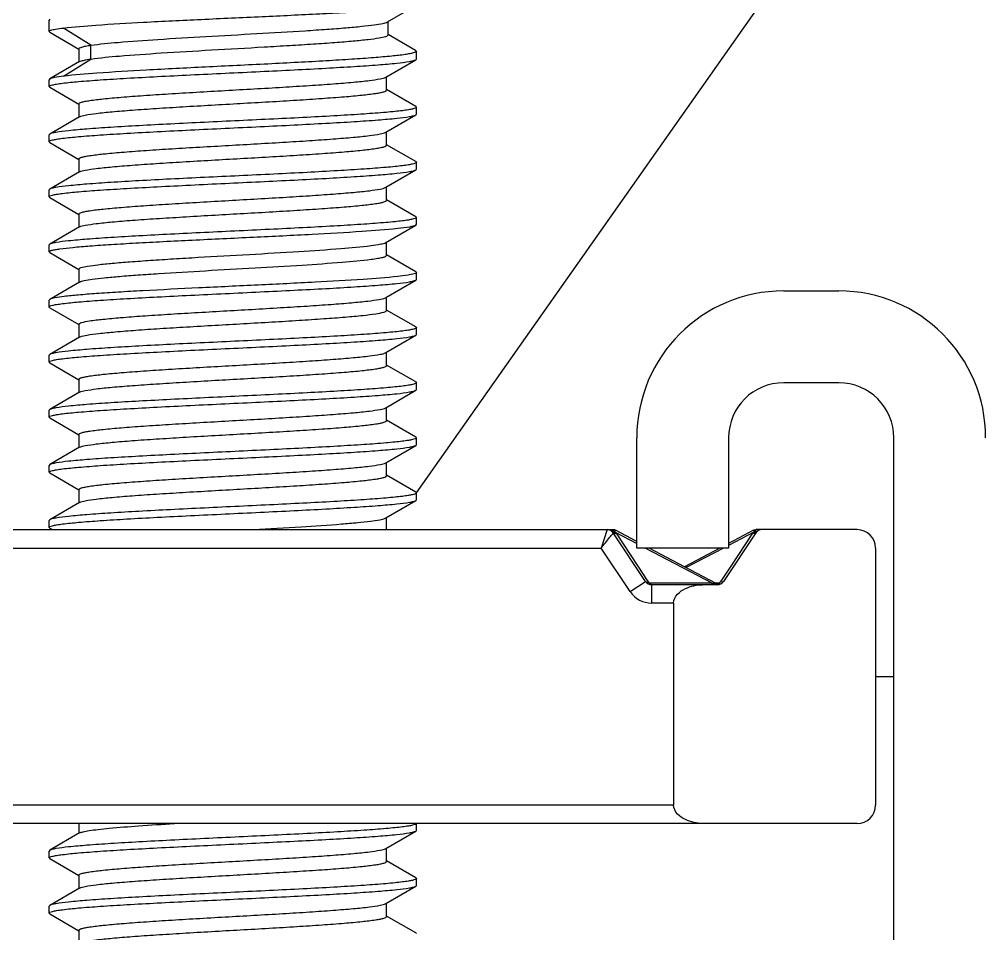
# Model space of a CAD drawing. Extents: x 27938 to 1507990, y 110129 to 923079.
# Drawn here: x 486231 to 486536.6, y 382365.2 to 382654.4 of the extents above; entities that cross this region are included whole.
import ezdxf

# ---------------------------------------------------------------- set-up
doc = ezdxf.new("R2010")
doc.units = 0
doc.header["$LTSCALE"] = 1000
doc.header["$MEASUREMENT"] = 0
doc.styles.get("Standard").update_dxf_attribs({"font": 'gbenor.shx', "bigfont": 'gbcbig.shx'})
doc.dimstyles.get("Standard").update_dxf_attribs({"dimtxt": 0.18, "dimasz": 0.18, "dimexe": 0.18, "dimexo": 0.0625, "dimgap": 0.09, "dimtad": 0, "dimtih": 1, "dimtoh": 1, "dimdec": 4, "dimzin": 0, "dimdsep": 46, "dimtxsty": 'Standard', "dimcen": 0.09, "dimadec": 0, "dimazin": 0, "dimtfac": 1, "dimtdec": 4, "dimtofl": 0, "dimtmove": 0, "dimatfit": 3, "dimfxl": 1, "dimtolj": 1, "dimtzin": 0, "dimarcsym": 0})

msp = doc.modelspace()

# ---------------------------------------------------------------- linework, layer by layer
at = {"linetype": 'Continuous'}
for p, q in [((486347.41, 382653.55), (486356.38, 382658.77)), ((486240.66, 382654.39), (486240.39, 382654.07)), ((486240.39, 382650.54), (486240.39, 382654.07)), ((486240.39, 382650.54), (486240.39, 382654.07)), ((486253.58, 382646.19), (486244.9, 382651.64)), ((486347.64, 382649.46), (486347.64, 382653.68)), ((486240.58, 382650.31), (486240.39, 382650.54)), ((486240.58, 382650.31), (486249.8, 382644.95)), ((486356.32, 382644.57), (486347.64, 382649.6)), ((486249.8, 382645.09), (486249.8, 382640.87)), ((486253.58, 382641.83), (486253.58, 382646.19)), ((486244.9, 382636.4), (486253.58, 382641.83)), ((486356.32, 382644.57), (486356.55, 382644.3)), ((486356.35, 382641.6), (486356.55, 382641.83)), ((486356.55, 382644.3), (486356.54, 382644.27)), ((486356.55, 382641.83), (486356.55, 382644.3)), ((486356.55, 382641.83), (486356.55, 382644.3)), ((486250.03, 382641), (486240.59, 382635.53)), ((486346.9, 382636.1), (486356.35, 382641.6)), ((486240.59, 382635.53), (486240.39, 382635.3)), ((486347.14, 382632.02), (486347.14, 382636.24)), ((486240.39, 382633.12), (486240.39, 382635.3)), ((486240.39, 382633.12), (486240.39, 382635.3)), ((486240.58, 382632.89), (486240.39, 382633.12)), ((486240.58, 382632.89), (486249.8, 382627.53)), ((486356.35, 382626.82), (486347.14, 382632.16)), ((486249.8, 382627.66), (486249.8, 382623.44)), ((486356.35, 382626.82), (486356.55, 382626.59)), ((486356.55, 382626.59), (486356.54, 382626.56)), ((486356.55, 382624.4), (486356.55, 382626.59)), ((486356.55, 382624.4), (486356.55, 382626.59)), ((486250.03, 382623.58), (486240.59, 382618.1)), ((486346.9, 382618.68), (486356.35, 382624.18)), ((486356.35, 382624.18), (486356.55, 382624.4)), ((486240.59, 382618.1), (486240.39, 382617.87)), ((486240.39, 382615.69), (486240.39, 382617.87)), ((486240.39, 382615.69), (486240.39, 382617.87)), ((486347.14, 382614.6), (486347.14, 382618.82)), ((486240.58, 382615.46), (486240.39, 382615.69)), ((486240.58, 382615.46), (486249.8, 382610.1)), ((486356.35, 382609.39), (486347.14, 382614.73)), ((486249.8, 382610.24), (486249.8, 382606.02)), ((486356.35, 382609.39), (486356.55, 382609.16)), ((486356.55, 382609.16), (486356.54, 382609.13)), ((486356.55, 382606.98), (486356.55, 382609.16)), ((486356.55, 382606.98), (486356.55, 382609.16)), ((486250.03, 382606.16), (486240.59, 382600.68)), ((486346.9, 382601.26), (486356.35, 382606.75)), ((486356.35, 382606.75), (486356.55, 382606.98)), ((486240.59, 382600.68), (486240.39, 382600.45)), ((486240.39, 382598.27), (486240.39, 382600.45)), ((486240.39, 382598.27), (486240.39, 382600.45)), ((486347.14, 382597.17), (486347.14, 382601.39)), ((486240.58, 382598.04), (486240.39, 382598.27)), ((486240.58, 382598.04), (486249.8, 382592.68)), ((486356.35, 382591.97), (486347.14, 382597.31)), ((486249.8, 382592.82), (486249.8, 382588.6)), ((486356.35, 382591.97), (486356.55, 382591.74)), ((486356.55, 382591.74), (486356.54, 382591.71)), ((486356.55, 382589.56), (486356.55, 382591.74)), ((486356.55, 382589.56), (486356.55, 382591.74)), ((486250.03, 382588.73), (486240.59, 382583.26)), ((486346.9, 382583.83), (486356.35, 382589.33)), ((486356.35, 382589.33), (486356.55, 382589.56)), ((486347.14, 382579.75), (486347.14, 382583.97)), ((486240.59, 382583.26), (486240.39, 382583.03)), ((486240.39, 382580.84), (486240.39, 382583.03)), ((486240.39, 382580.84), (486240.39, 382583.03)), ((486240.39, 382580.84), (486240.39, 382580.88)), ((486240.58, 382580.62), (486240.39, 382580.84)), ((486240.58, 382580.62), (486249.8, 382575.26)), ((486356.35, 382574.54), (486347.14, 382579.88)), ((486249.8, 382575.39), (486249.8, 382571.17)), ((486356.35, 382574.54), (486356.55, 382574.31)), ((486346.9, 382566.41), (486356.35, 382571.9)), ((486356.35, 382571.9), (486356.55, 382572.13)), ((486356.55, 382572.13), (486356.55, 382574.31)), ((486356.55, 382572.13), (486356.55, 382574.31)), ((486250.03, 382571.31), (486240.59, 382565.83)), ((486472.71, 382568.51), (486490.13, 382568.51)), ((486240.59, 382565.83), (486240.39, 382565.6)), ((486240.39, 382563.42), (486240.39, 382565.6)), ((486346.78, 382566.34), (486346.9, 382566.41)), ((486347.14, 382562.32), (486347.14, 382566.54)), ((486240.58, 382563.19), (486240.39, 382563.42)), ((486240.58, 382563.19), (486249.8, 382557.83)), ((486356.35, 382557.12), (486347.14, 382562.46)), ((486249.8, 382557.97), (486249.8, 382553.75)), ((486356.35, 382557.12), (486356.55, 382556.89)), ((486356.55, 382556.89), (486356.54, 382556.86)), ((486356.55, 382554.71), (486356.55, 382556.89)), ((486356.55, 382554.71), (486356.55, 382556.89)), ((486250.03, 382553.88), (486240.59, 382548.41)), ((486250.03, 382553.88), (486250.27, 382554)), ((486346.9, 382548.98), (486356.35, 382554.48)), ((486356.35, 382554.48), (486356.55, 382554.71)), ((486240.59, 382548.41), (486240.39, 382548.18)), ((486240.39, 382546), (486240.39, 382548.18)), ((486240.39, 382546), (486240.39, 382548.18)), ((486347.14, 382544.9), (486347.14, 382549.12)), ((486240.58, 382545.77), (486240.39, 382546)), ((486240.58, 382545.77), (486249.8, 382540.41)), ((486356.35, 382539.7), (486347.14, 382545.04)), ((486249.8, 382540.54), (486249.8, 382536.32)), ((486356.35, 382539.7), (486356.55, 382539.47)), ((486356.55, 382539.47), (486356.54, 382539.44)), ((486356.55, 382537.28), (486356.55, 382539.47)), ((486356.55, 382537.28), (486356.55, 382539.47)), ((486490.13, 382539.47), (486472.71, 382539.47)), ((486250.03, 382536.46), (486240.59, 382530.98)), ((486346.9, 382531.56), (486356.35, 382537.06)), ((486356.35, 382537.06), (486356.55, 382537.28)), ((486347.14, 382527.48), (486347.14, 382531.7)), ((486240.59, 382530.98), (486240.39, 382530.75)), ((486240.39, 382528.57), (486240.39, 382530.75)), ((486240.39, 382528.57), (486240.39, 382530.75)), ((486240.58, 382528.34), (486240.39, 382528.57)), ((486240.58, 382528.34), (486249.8, 382522.98)), ((486356.35, 382522.27), (486347.14, 382527.61)), ((486249.8, 382523.12), (486249.8, 382518.9)), ((486346.9, 382514.14), (486356.35, 382519.63)), ((486356.35, 382522.27), (486356.55, 382522.04)), ((486356.35, 382519.63), (486356.55, 382519.86)), ((486356.55, 382522.04), (486356.54, 382522.01)), ((486356.55, 382519.86), (486356.55, 382522.04)), ((486356.55, 382519.86), (486356.55, 382522.04)), ((486426.24, 382487.19), (486426.24, 382522.04)), ((486455.28, 382522.04), (486455.28, 382487.19)), ((486507.56, 382138.71), (486507.56, 382522.04)), ((486250.03, 382519.04), (486240.59, 382513.56)), ((486240.59, 382513.56), (486240.39, 382513.33)), ((486240.39, 382511.15), (486240.39, 382513.33)), ((486240.39, 382511.15), (486240.39, 382513.33)), ((486347.14, 382510.05), (486347.14, 382514.27)), ((486240.58, 382510.92), (486240.39, 382511.15)), ((486240.58, 382510.92), (486249.8, 382505.56)), ((486356.35, 382504.85), (486347.14, 382510.19)), ((486249.8, 382505.7), (486249.8, 382501.48)), ((486356.35, 382504.85), (486356.55, 382504.62)), ((486356.55, 382504.62), (486356.54, 382504.59)), ((486356.55, 382502.44), (486356.55, 382504.62)), ((486356.55, 382502.44), (486356.55, 382504.62)), ((486250.03, 382501.61), (486240.59, 382496.14)), ((486346.9, 382496.71), (486356.35, 382502.21)), ((486356.35, 382502.21), (486356.55, 382502.44)), ((486240.59, 382496.14), (486240.39, 382495.91)), ((486240.39, 382493.72), (486240.39, 382495.91)), ((486240.39, 382493.72), (486240.39, 382495.91)), ((486346.69, 382496.61), (486346.9, 382496.71)), ((486347.14, 382493), (486347.14, 382496.85)), ((486180.07, 382493), (486418.73, 382493)), ((486240.58, 382493.5), (486240.39, 382493.72)), ((486240.58, 382493.5), (486241.43, 382493)), ((486416.87, 382493), (486415, 382487.19)), ((486418.65, 382492.21), (486418.57, 382492.26)), ((486418.72, 382492.2), (486418.65, 382492.21)), ((486429.04, 382476.61), (486418.8, 382491.97)), ((486419.07, 382492.12), (486419.42, 382492.25)), ((486419.28, 382492.33), (486419.55, 382492.81)), ((486419.3, 382492.34), (486419.36, 382492.29)), ((486419.36, 382492.29), (486419.42, 382492.25)), ((486419.42, 382492.25), (486426.24, 382488.66)), ((486426.24, 382489.26), (486419.54, 382492.8)), ((486419.7, 382491.87), (486426.59, 382481.42)), ((486463.89, 382491.97), (486453.65, 382476.61)), ((486463.18, 382492.8), (486455.28, 382488.63)), ((486463.23, 382492.21), (486455.28, 382488.02)), ((486456.1, 382481.48), (486462.99, 382491.88)), ((486463.23, 382492.21), (486463.42, 382492.35)), ((486463.58, 382492.08), (486463.23, 382492.21)), ((486463.54, 382492.64), (486463.44, 382492.43)), ((486465.65, 382493), (486463.99, 382493)), ((486465.22, 382493), (486464.02, 382493)), ((486464.19, 382492.59), (486464.82, 382492.8)), ((486495.94, 382493), (486465.82, 382493)), ((486181.93, 382487.19), (486415, 382487.19)), ((486424.21, 382473.39), (486415, 382487.19)), ((486455.28, 382487.19), (486426.24, 382487.19)), ((486429.05, 382487.19), (486450, 382476.18)), ((486441.35, 382481.28), (486430.15, 382487.19)), ((486452.56, 382487.19), (486441.35, 382481.28)), ((486453.66, 382487.17), (486441.9, 382480.98)), ((486501.75, 382487.19), (486501.75, 382405.88)), ((486426.59, 382481.42), (486429.55, 382476.94)), ((486451.35, 382475.99), (486441.35, 382481.28)), ((486453.11, 382476.97), (486456.1, 382481.48)), ((486424.21, 382473.39), (486429.04, 382476.61)), ((486429.55, 382476.94), (486429.92, 382476.39)), ((486452.77, 382476.45), (486452.97, 382476.76)), ((486452.97, 382476.76), (486453.11, 382476.97)), ((486430.4, 382476.13), (486450, 382476.18)), ((486430.97, 382469.77), (486430.97, 382475.58)), ((486451.72, 382475.58), (486430.97, 382475.58)), ((486450, 382476.18), (486450.54, 382476.06)), ((486450.54, 382476.06), (486450.7, 382476.02)), ((486450.7, 382476.02), (486451, 382475.95)), ((486450.96, 382476.2), (486452.28, 382476.19)), ((486451.16, 382475.79), (486451, 382475.95)), ((486452.12, 382475.86), (486452.28, 382476.19)), ((486453.15, 382476.41), (486452.77, 382476.45)), ((486437.86, 382469.77), (486430.97, 382469.77)), ((486437.86, 382469.77), (486437.86, 382405.88)), ((486501.75, 382446.54), (486507.56, 382446.54)), ((486437.86, 382405.88), (486095.19, 382405.88)), ((486495.94, 382400.07), (486101, 382400.07)), ((486249.8, 382400.07), (486249.8, 382396.93)), ((486346.9, 382392.17), (486356.35, 382397.66)), ((486356.35, 382397.66), (486356.55, 382397.89)), ((486356.55, 382397.89), (486356.55, 382400.07)), ((486356.55, 382397.89), (486356.55, 382400.07)), ((486250.03, 382397.07), (486240.59, 382391.59)), ((486240.59, 382391.59), (486240.39, 382391.36)), ((486240.39, 382389.18), (486240.39, 382391.36)), ((486240.39, 382389.18), (486240.39, 382391.36)), ((486347.14, 382388.08), (486347.14, 382392.3)), ((486240.58, 382388.95), (486240.39, 382389.18)), ((486240.58, 382388.95), (486249.8, 382383.59)), ((486356.35, 382382.88), (486347.14, 382388.22)), ((486249.8, 382383.73), (486249.8, 382379.51)), ((486356.55, 382382.65), (486356.54, 382382.62)), ((486356.55, 382380.47), (486356.55, 382382.65)), ((486356.55, 382380.47), (486356.55, 382382.65)), ((486250.03, 382379.64), (486240.59, 382374.17)), ((486346.9, 382374.74), (486356.35, 382380.24)), ((486356.35, 382380.24), (486356.55, 382380.47)), ((486240.59, 382374.17), (486240.39, 382373.94)), ((486240.39, 382371.76), (486240.39, 382373.94)), ((486240.39, 382371.76), (486240.39, 382373.94)), ((486347.14, 382370.66), (486347.14, 382374.88)), ((486240.58, 382371.53), (486240.39, 382371.76)), ((486240.58, 382371.53), (486249.8, 382366.17)), ((486356.35, 382365.46), (486347.14, 382370.8)), ((486249.8, 382366.3), (486249.8, 382362.08)), ((486356.35, 382365.46), (486356.55, 382365.23))]:
    msp.add_line(p, q, dxfattribs=at)
for centre, radius, start, end in [((486472.71, 382522.04), 46.46, 90, 180), ((486490.13, 382522.04), 46.46, 0, 90), ((486472.71, 382522.04), 17.42, 90, 180), ((486490.13, 382522.04), 17.42, 0, 90), ((486416.87, 382487.71), 5.29, 80.5318, 90.0397), ((486416.87, 382490.68), 2.32, 33.6901, 90), ((486417.15, 382488.83), 4.13, 67.0808, 71.6139), ((486417.33, 382489.24), 3.69, 62.2609, 67.0902), ((486417.45, 382489.48), 3.42, 61.176, 62.2111), ((486417.96, 382491.99), 1.36, 32.6852, 34.7374), ((486417.53, 382489.63), 3.24, 57.7436, 61.1962), ((486417.81, 382491.89), 1.54, 29.1761, 32.7458), ((486417.96, 382491.97), 1.37, 24.8124, 29.1852), ((486418.1, 382492.04), 1.21, 19.6457, 24.8196), ((486418.24, 382492.09), 1.07, 13.0088, 19.662), ((486416.31, 382489.65), 4.05, 33.3657, 39.9733), ((486466.4, 382489.62), 4.09, 140.7761, 146.4499), ((486484.01, 382424.54), 70.87, 106.6154, 106.8895), ((486464.56, 382492.03), 1.18, 160.2304, 163.9636), ((486456.06, 382518.19), 26.86, 286.6266, 287.6315), ((486465.82, 382490.68), 2.32, 90, 146.3099), ((486495.94, 382487.19), 5.81, 0, 90), ((486430.97, 382477.9), 2.32, 213.6901, 270), ((486451.72, 382477.9), 2.32, 270, 326.3099), ((486430.52, 382477.53), 1.74, 242.3724, 264.9828), ((486451.16, 382476.65), 0.719, 256.9317, 262.7384), ((486452.16, 382477.53), 1.74, 242.1358, 297.4642), ((486451.24, 382476.43), 1.05, 323.4647, 326.9897), ((486430.97, 382477.9), 8.13, 213.6901, 270), ((486495.94, 382405.88), 5.81, 270, 0)]:
    msp.add_arc(centre, radius, start, end, dxfattribs=at)
for points, knots in [([(486244.9, 382651.64), (486248.33, 382652.06), (486256.79, 382652.71), (486271.31, 382653.56), (486288.83, 382654.4), (486307.4, 382655.25), (486322.62, 382655.97), (486333.78, 382656.57), (486340.84, 382657), (486346.71, 382657.43), (486351.27, 382657.81), (486354.31, 382658.26), (486355.92, 382658.5), (486356.38, 382658.77)], [0, 0, 0, 0, 0.092558, 0.227667, 0.390531, 0.563263, 0.72685, 0.799502, 0.863318, 0.916535, 0.9577, 0.985721, 1, 1, 1, 1]), ([(486240.39, 382650.54), (486240.39, 382650.57), (486240.48, 382650.78), (486240.72, 382650.85), (486240.9, 382650.91)], [0, 0, 0, 0, 0.150032, 1, 1, 1, 1]), ([(486240.9, 382650.91), (486241.38, 382651.08), (486242.73, 382651.35), (486244.07, 382651.54), (486244.9, 382651.64)], [0, 0, 0, 0, 0.381972, 1, 1, 1, 1]), ([(486253.58, 382646.19), (486256.44, 382646.61), (486263.5, 382647.25), (486275.63, 382648.12), (486290.27, 382648.98), (486305.81, 382649.86), (486318.57, 382650.6), (486327.96, 382651.23), (486333.93, 382651.68), (486338.93, 382652.13), (486342.85, 382652.55), (486345.54, 382653), (486346.97, 382653.3), (486347.41, 382653.55)], [0, 0, 0, 0, 0.091917, 0.225875, 0.387382, 0.558899, 0.721827, 0.794479, 0.858578, 0.912404, 0.954539, 0.98392, 1, 1, 1, 1]), ([(486253.58, 382641.83), (486256.57, 382642.27), (486263.99, 382642.94), (486276.71, 382643.83), (486291.99, 382644.72), (486305.55, 382645.49), (486316.31, 382646.12), (486323.76, 382646.59), (486330.47, 382647.05), (486336.24, 382647.52), (486340.93, 382647.98), (486344.35, 382648.41), (486346.45, 382648.82), (486347.37, 382649.14), (486347.64, 382649.36), (486347.64, 382649.46)], [0, 0, 0, 0, 0.095824, 0.236156, 0.404676, 0.581721, 0.666965, 0.74667, 0.818513, 0.880413, 0.930596, 0.967658, 0.990667, 0.99686, 1, 1, 1, 1]), ([(486249.8, 382645.09), (486249.8, 382645.21), (486250.17, 382645.47), (486250.88, 382645.68), (486252.09, 382645.96), (486253.03, 382646.11), (486253.58, 382646.19)], [0, 0, 0, 0, 0.090831, 0.281881, 0.585261, 1, 1, 1, 1]), ([(486356.54, 382644.27), (486356.52, 382644.15), (486356.15, 382643.93), (486355.47, 382643.71), (486354.35, 382643.46), (486352.08, 382643.1), (486348.28, 382642.68), (486342.66, 382642.19), (486335.76, 382641.71), (486327.77, 382641.22), (486318.93, 382640.74), (486306.19, 382640.08), (486290.19, 382639.3), (486272.16, 382638.4), (486257.17, 382637.5), (486248.43, 382636.84), (486244.9, 382636.4)], [0, 0, 0, 0, 0.0033, 0.009857, 0.019984, 0.033682, 0.071486, 0.122281, 0.18463, 0.256736, 0.336512, 0.421646, 0.598027, 0.76553, 0.904858, 1, 1, 1, 1]), ([(486250.03, 382641), (486250.41, 382641.22), (486251.62, 382641.51), (486252.81, 382641.72), (486253.58, 382641.83)], [0, 0, 0, 0, 0.360548, 1, 1, 1, 1]), ([(486240.39, 382633.12), (486240.39, 382633.24), (486240.83, 382633.49), (486241.58, 382633.69), (486242.93, 382633.96), (486245.66, 382634.33), (486250.28, 382634.78), (486257.07, 382635.29), (486265.38, 382635.8), (486274.89, 382636.32), (486285.26, 382636.84), (486296.11, 382637.36), (486307.05, 382637.88), (486317.67, 382638.4), (486327.6, 382638.92), (486336.46, 382639.44), (486343.94, 382639.94), (486349.76, 382640.45), (486353.49, 382640.88), (486355.47, 382641.28), (486356.13, 382641.47), (486356.35, 382641.6)], [0, 0, 0, 0, 0.00322, 0.0104, 0.021911, 0.037725, 0.081756, 0.140993, 0.213313, 0.296099, 0.38634, 0.48076, 0.575929, 0.668382, 0.754759, 0.831923, 0.897075, 0.947869, 0.982512, 0.993416, 1, 1, 1, 1]), ([(486244.9, 382636.4), (486243.95, 382636.28), (486242.51, 382636.05), (486241.03, 382635.78), (486240.59, 382635.53)], [0, 0, 0, 0, 0.654168, 1, 1, 1, 1]), ([(486249.8, 382627.66), (486249.8, 382627.78), (486250.14, 382628.03), (486250.79, 382628.23), (486251.9, 382628.5), (486254.17, 382628.87), (486258, 382629.32), (486263.64, 382629.82), (486270.54, 382630.34), (486278.44, 382630.85), (486287.07, 382631.37), (486299.11, 382632.06), (486311.04, 382632.73), (486322.43, 382633.44), (486329.89, 382633.95), (486336.2, 382634.47), (486341.18, 382634.94), (486344.57, 382635.47), (486346.37, 382635.79), (486346.9, 382636.1)], [0, 0, 0, 0, 0.003516, 0.010771, 0.022251, 0.037963, 0.081622, 0.14032, 0.211989, 0.294071, 0.383621, 0.477423, 0.664258, 0.750574, 0.827953, 0.893625, 0.945254, 0.981055, 1, 1, 1, 1]), ([(486250.03, 382623.58), (486250.57, 382623.89), (486252.37, 382624.21), (486255.76, 382624.74), (486260.75, 382625.22), (486267.06, 382625.73), (486274.51, 382626.24), (486285.91, 382626.95), (486297.84, 382627.63), (486309.87, 382628.31), (486318.5, 382628.83), (486326.4, 382629.35), (486333.3, 382629.86), (486338.94, 382630.36), (486342.77, 382630.81), (486345.03, 382631.18), (486346.15, 382631.45), (486346.8, 382631.65), (486347.14, 382631.9), (486347.14, 382632.02)], [0, 0, 0, 0, 0.018976, 0.054803, 0.106452, 0.172137, 0.249523, 0.33584, 0.522662, 0.616451, 0.705987, 0.788054, 0.859709, 0.918395, 0.962045, 0.977755, 0.98923, 0.996486, 1, 1, 1, 1]), ([(486356.54, 382626.56), (486356.51, 382626.42), (486356.04, 382626.2), (486355.23, 382625.98), (486353.84, 382625.72), (486351.99, 382625.47), (486349.64, 382625.21), (486345.61, 382624.84), (486339.54, 382624.39), (486331.21, 382623.88), (486321.7, 382623.36), (486311.34, 382622.85), (486300.52, 382622.33), (486289.63, 382621.81), (486279.05, 382621.29), (486269.18, 382620.77), (486260.36, 382620.26), (486252.92, 382619.75), (486247.14, 382619.25), (486243.43, 382618.82), (486241.47, 382618.42), (486240.81, 382618.23), (486240.59, 382618.1)], [0, 0, 0, 0, 0.003588, 0.01121, 0.023135, 0.039326, 0.059664, 0.083976, 0.143635, 0.216182, 0.29901, 0.389133, 0.483302, 0.578116, 0.670151, 0.75609, 0.832833, 0.897615, 0.948118, 0.982576, 0.993432, 1, 1, 1, 1]), ([(486240.39, 382615.69), (486240.39, 382615.82), (486240.83, 382616.07), (486241.58, 382616.27), (486242.93, 382616.53), (486245.66, 382616.91), (486250.28, 382617.36), (486257.07, 382617.86), (486265.38, 382618.38), (486274.89, 382618.9), (486285.26, 382619.42), (486296.11, 382619.94), (486307.05, 382620.46), (486317.67, 382620.98), (486327.6, 382621.5), (486336.46, 382622.01), (486343.94, 382622.52), (486349.76, 382623.03), (486353.49, 382623.46), (486355.47, 382623.86), (486356.13, 382624.05), (486356.35, 382624.18)], [0, 0, 0, 0, 0.00322, 0.0104, 0.021911, 0.037726, 0.081758, 0.140994, 0.213314, 0.296099, 0.38634, 0.48076, 0.575927, 0.668379, 0.754757, 0.831923, 0.897075, 0.947869, 0.982512, 0.993416, 1, 1, 1, 1]), ([(486249.8, 382610.24), (486249.8, 382610.35), (486250.14, 382610.61), (486250.79, 382610.81), (486251.9, 382611.08), (486254.17, 382611.45), (486258, 382611.9), (486263.64, 382612.4), (486270.54, 382612.91), (486278.44, 382613.43), (486287.07, 382613.94), (486299.11, 382614.63), (486311.04, 382615.31), (486322.43, 382616.01), (486329.89, 382616.52), (486336.2, 382617.04), (486341.18, 382617.52), (486344.57, 382618.05), (486346.37, 382618.37), (486346.9, 382618.68)], [0, 0, 0, 0, 0.003515, 0.010772, 0.02225, 0.037963, 0.081622, 0.14032, 0.21199, 0.294071, 0.383622, 0.477423, 0.664258, 0.750574, 0.827954, 0.893625, 0.945254, 0.981055, 1, 1, 1, 1]), ([(486250.03, 382606.16), (486250.57, 382606.47), (486252.37, 382606.79), (486255.76, 382607.32), (486260.75, 382607.79), (486267.06, 382608.31), (486274.51, 382608.82), (486285.91, 382609.53), (486297.84, 382610.2), (486309.87, 382610.89), (486318.5, 382611.41), (486326.4, 382611.92), (486333.3, 382612.43), (486338.94, 382612.94), (486342.77, 382613.39), (486345.03, 382613.76), (486346.15, 382614.03), (486346.8, 382614.23), (486347.14, 382614.48), (486347.14, 382614.6)], [0, 0, 0, 0, 0.018976, 0.054803, 0.106452, 0.172137, 0.249523, 0.335841, 0.522662, 0.616452, 0.705988, 0.788055, 0.85971, 0.918396, 0.962045, 0.977753, 0.989231, 0.996484, 1, 1, 1, 1]), ([(486356.54, 382609.13), (486356.51, 382609), (486356.04, 382608.78), (486355.24, 382608.56), (486353.84, 382608.3), (486351.99, 382608.05), (486349.64, 382607.79), (486345.61, 382607.42), (486339.55, 382606.97), (486331.21, 382606.46), (486321.7, 382605.94), (486311.34, 382605.42), (486300.52, 382604.9), (486289.63, 382604.39), (486279.05, 382603.87), (486269.18, 382603.35), (486260.36, 382602.84), (486252.92, 382602.33), (486247.14, 382601.82), (486243.43, 382601.4), (486241.47, 382601), (486240.81, 382600.81), (486240.59, 382600.68)], [0, 0, 0, 0, 0.003588, 0.011209, 0.023134, 0.039324, 0.059662, 0.083974, 0.143632, 0.21618, 0.299009, 0.389132, 0.4833, 0.578113, 0.670149, 0.756088, 0.83283, 0.897612, 0.948116, 0.982575, 0.993432, 1, 1, 1, 1]), ([(486240.39, 382598.27), (486240.39, 382598.39), (486240.83, 382598.64), (486241.58, 382598.84), (486242.93, 382599.11), (486245.66, 382599.48), (486250.28, 382599.93), (486257.07, 382600.44), (486265.38, 382600.95), (486274.89, 382601.47), (486285.26, 382601.99), (486296.11, 382602.51), (486307.05, 382603.03), (486317.67, 382603.55), (486327.6, 382604.07), (486336.46, 382604.59), (486343.94, 382605.1), (486349.76, 382605.61), (486353.49, 382606.03), (486355.47, 382606.43), (486356.13, 382606.62), (486356.35, 382606.75)], [0, 0, 0, 0, 0.00322, 0.0104, 0.021911, 0.037726, 0.081758, 0.140994, 0.213312, 0.296095, 0.386336, 0.480757, 0.575924, 0.668376, 0.754755, 0.831922, 0.897076, 0.94787, 0.982512, 0.993416, 1, 1, 1, 1]), ([(486249.8, 382592.82), (486249.8, 382592.93), (486250.14, 382593.18), (486250.79, 382593.38), (486251.9, 382593.65), (486254.17, 382594.02), (486258, 382594.47), (486263.64, 382594.98), (486270.54, 382595.49), (486278.44, 382596), (486287.07, 382596.52), (486299.11, 382597.21), (486311.04, 382597.88), (486322.43, 382598.59), (486329.89, 382599.1), (486336.2, 382599.62), (486341.18, 382600.09), (486344.57, 382600.62), (486346.37, 382600.94), (486346.9, 382601.26)], [0, 0, 0, 0, 0.003515, 0.010772, 0.02225, 0.037963, 0.081622, 0.14032, 0.21199, 0.294071, 0.383622, 0.477423, 0.664258, 0.750575, 0.827954, 0.893625, 0.945255, 0.981055, 1, 1, 1, 1]), ([(486250.03, 382588.73), (486250.57, 382589.04), (486252.37, 382589.36), (486255.76, 382589.89), (486260.75, 382590.37), (486267.06, 382590.89), (486274.51, 382591.4), (486285.91, 382592.1), (486297.84, 382592.78), (486309.87, 382593.47), (486318.5, 382593.98), (486326.4, 382594.5), (486333.3, 382595.01), (486338.94, 382595.51), (486342.77, 382595.96), (486345.03, 382596.33), (486346.15, 382596.6), (486346.8, 382596.8), (486347.14, 382597.06), (486347.14, 382597.17)], [0, 0, 0, 0, 0.018976, 0.054802, 0.106452, 0.172137, 0.249523, 0.33584, 0.522662, 0.616451, 0.705987, 0.788054, 0.85971, 0.918396, 0.962045, 0.977753, 0.989231, 0.996484, 1, 1, 1, 1]), ([(486356.54, 382591.71), (486356.51, 382591.57), (486356.04, 382591.35), (486355.24, 382591.13), (486353.84, 382590.88), (486351.99, 382590.62), (486349.64, 382590.36), (486345.61, 382589.99), (486339.55, 382589.55), (486331.21, 382589.03), (486321.7, 382588.52), (486311.34, 382588), (486300.52, 382587.48), (486289.63, 382586.96), (486279.05, 382586.44), (486269.18, 382585.93), (486260.36, 382585.41), (486252.92, 382584.91), (486247.14, 382584.4), (486243.43, 382583.97), (486241.47, 382583.58), (486240.81, 382583.38), (486240.59, 382583.26)], [0, 0, 0, 0, 0.003588, 0.011208, 0.023133, 0.039323, 0.05966, 0.083972, 0.14363, 0.21618, 0.29901, 0.389134, 0.483301, 0.578116, 0.670152, 0.75609, 0.832831, 0.897611, 0.948116, 0.982575, 0.993432, 1, 1, 1, 1]), ([(486240.39, 382580.88), (486240.42, 382580.99), (486240.77, 382581.18), (486241.42, 382581.38), (486242.5, 382581.61), (486244.67, 382581.94), (486248.32, 382582.33), (486253.72, 382582.78), (486260.37, 382583.23), (486268.08, 382583.68), (486276.64, 382584.14), (486289.04, 382584.75), (486304.76, 382585.5), (486322.66, 382586.37), (486337.88, 382587.24), (486346.9, 382587.89), (486350.65, 382588.3)], [0, 0, 0, 0, 0.003125, 0.009451, 0.019259, 0.032549, 0.069278, 0.118709, 0.179497, 0.249964, 0.328153, 0.411892, 0.586609, 0.754787, 0.897843, 1, 1, 1, 1]), ([(486350.65, 382588.3), (486351.93, 382588.43), (486353.61, 382588.63), (486355.5, 382589.02), (486356.14, 382589.2), (486356.35, 382589.33)], [0, 0, 0, 0, 0.663188, 0.872597, 1, 1, 1, 1]), ([(486342.2, 382582.84), (486343.23, 382582.98), (486344.8, 382583.24), (486346.42, 382583.55), (486346.9, 382583.83)], [0, 0, 0, 0, 0.650272, 1, 1, 1, 1]), ([(486249.8, 382575.39), (486249.8, 382575.49), (486250.05, 382575.71), (486250.94, 382576.02), (486252.94, 382576.43), (486256.23, 382576.85), (486260.73, 382577.3), (486266.27, 382577.75), (486272.73, 382578.21), (486279.9, 382578.67), (486290.32, 382579.29), (486303.55, 382580.03), (486318.62, 382580.91), (486331.44, 382581.78), (486339.04, 382582.43), (486342.2, 382582.84)], [0, 0, 0, 0, 0.003115, 0.009182, 0.031659, 0.067841, 0.116843, 0.177337, 0.247648, 0.325812, 0.409643, 0.584814, 0.753648, 0.897352, 1, 1, 1, 1]), ([(486250.03, 382571.31), (486250.46, 382571.55), (486251.84, 382571.85), (486254.43, 382572.29), (486258.21, 382572.7), (486263.01, 382573.14), (486268.75, 382573.58), (486277.8, 382574.19), (486290.14, 382574.92), (486305.28, 382575.77), (486319.71, 382576.62), (486331.94, 382577.46), (486339.18, 382578.1), (486342.2, 382578.49)], [0, 0, 0, 0, 0.015918, 0.044768, 0.086031, 0.138698, 0.201427, 0.272595, 0.432694, 0.602452, 0.764307, 0.901529, 1, 1, 1, 1]), ([(486342.2, 382578.49), (486342.91, 382578.58), (486344.13, 382578.75), (486345.73, 382579.07), (486346.62, 382579.3), (486347.14, 382579.6), (486347.14, 382579.75)], [0, 0, 0, 0, 0.417669, 0.72318, 0.914162, 1, 1, 1, 1]), ([(486240.39, 382563.42), (486240.39, 382563.55), (486240.83, 382563.8), (486241.58, 382563.99), (486242.93, 382564.26), (486245.66, 382564.63), (486250.28, 382565.09), (486257.07, 382565.59), (486265.38, 382566.11), (486274.89, 382566.62), (486285.26, 382567.14), (486296.11, 382567.66), (486307.05, 382568.19), (486317.67, 382568.71), (486327.6, 382569.22), (486336.46, 382569.74), (486343.94, 382570.25), (486349.76, 382570.76), (486353.49, 382571.18), (486355.47, 382571.58), (486356.13, 382571.78), (486356.35, 382571.9)], [0, 0, 0, 0, 0.00322, 0.0104, 0.02191, 0.037724, 0.081755, 0.140991, 0.213309, 0.296091, 0.386332, 0.480756, 0.575929, 0.668382, 0.75476, 0.831926, 0.89708, 0.947873, 0.982513, 0.993416, 1, 1, 1, 1]), ([(486350.65, 382573.05), (486347.03, 382572.66), (486338.31, 382572.02), (486323.61, 382571.18), (486306.26, 382570.33), (486288.1, 382569.47), (486273.32, 382568.73), (486262.52, 382568.12), (486255.71, 382567.68), (486250.03, 382567.23), (486245.61, 382566.83), (486242.63, 382566.37), (486241.05, 382566.1), (486240.59, 382565.83)], [0, 0, 0, 0, 0.099084, 0.237374, 0.400417, 0.571145, 0.731654, 0.802733, 0.865141, 0.917241, 0.957682, 0.985448, 1, 1, 1, 1]), ([(486355.88, 382573.89), (486355.24, 382573.69), (486353.49, 382573.39), (486351.74, 382573.17), (486350.65, 382573.05)], [0, 0, 0, 0, 0.381874, 1, 1, 1, 1]), ([(486356.55, 382574.31), (486356.55, 382574.28), (486356.41, 382574.02), (486356.1, 382573.96), (486355.88, 382573.89)], [0, 0, 0, 0, 0.139134, 1, 1, 1, 1]), ([(486249.8, 382557.97), (486249.8, 382558.08), (486250.13, 382558.33), (486251.23, 382558.67), (486253.77, 382559.13), (486257.86, 382559.61), (486263.44, 382560.11), (486270.24, 382560.62), (486278.05, 382561.13), (486286.58, 382561.64), (486298.52, 382562.33), (486310.38, 382563), (486321.74, 382563.7), (486329.23, 382564.21), (486335.62, 382564.72), (486340.7, 382565.2), (486344.27, 382565.71), (486346.16, 382566.05), (486346.78, 382566.34)], [0, 0, 0, 0, 0.003482, 0.010642, 0.037446, 0.080513, 0.138446, 0.209238, 0.290402, 0.379073, 0.472115, 0.658103, 0.744468, 0.822278, 0.888788, 0.94167, 0.979112, 1, 1, 1, 1]), ([(486250.27, 382554), (486250.95, 382554.27), (486252.92, 382554.63), (486256.6, 382555.13), (486261.77, 382555.61), (486268.21, 382556.12), (486275.72, 382556.63), (486287.06, 382557.32), (486298.87, 382557.99), (486310.73, 382558.67), (486319.19, 382559.18), (486326.92, 382559.69), (486333.65, 382560.19), (486339.17, 382560.69), (486343.22, 382561.16), (486345.72, 382561.62), (486346.81, 382561.96), (486347.14, 382562.21), (486347.14, 382562.32)], [0, 0, 0, 0, 0.022346, 0.06101, 0.114819, 0.181948, 0.260071, 0.346467, 0.531818, 0.624293, 0.712309, 0.792791, 0.862932, 0.920298, 0.962926, 0.989453, 0.996544, 1, 1, 1, 1]), ([(486356.54, 382556.86), (486356.51, 382556.73), (486356.04, 382556.51), (486355.24, 382556.28), (486353.84, 382556.03), (486351.99, 382555.78), (486349.64, 382555.52), (486345.61, 382555.14), (486339.55, 382554.7), (486331.22, 382554.18), (486321.7, 382553.67), (486311.35, 382553.15), (486300.52, 382552.63), (486289.63, 382552.11), (486279.05, 382551.6), (486269.18, 382551.08), (486260.36, 382550.56), (486252.92, 382550.06), (486247.14, 382549.55), (486243.43, 382549.13), (486241.47, 382548.73), (486240.81, 382548.54), (486240.59, 382548.41)], [0, 0, 0, 0, 0.003586, 0.011204, 0.023126, 0.039313, 0.059647, 0.083957, 0.143613, 0.216161, 0.298989, 0.389113, 0.483287, 0.578107, 0.670147, 0.756086, 0.832829, 0.897612, 0.948117, 0.982576, 0.993432, 1, 1, 1, 1]), ([(486240.39, 382546), (486240.39, 382546.12), (486240.83, 382546.37), (486241.58, 382546.57), (486242.93, 382546.84), (486245.66, 382547.21), (486250.28, 382547.66), (486257.07, 382548.17), (486265.38, 382548.68), (486274.89, 382549.2), (486285.26, 382549.72), (486296.11, 382550.24), (486307.05, 382550.76), (486317.67, 382551.28), (486327.6, 382551.8), (486336.46, 382552.32), (486343.94, 382552.82), (486349.76, 382553.33), (486353.49, 382553.76), (486355.47, 382554.16), (486356.13, 382554.35), (486356.35, 382554.48)], [0, 0, 0, 0, 0.00322, 0.0104, 0.02191, 0.037724, 0.081754, 0.14099, 0.21331, 0.296094, 0.386335, 0.48076, 0.575932, 0.668386, 0.754762, 0.831926, 0.897079, 0.947872, 0.982513, 0.993416, 1, 1, 1, 1]), ([(486249.8, 382540.54), (486249.8, 382540.66), (486250.14, 382540.91), (486250.79, 382541.11), (486251.9, 382541.38), (486254.17, 382541.75), (486258, 382542.2), (486263.64, 382542.7), (486270.54, 382543.22), (486278.44, 382543.73), (486287.07, 382544.25), (486299.11, 382544.94), (486311.04, 382545.61), (486322.43, 382546.32), (486329.89, 382546.83), (486336.2, 382547.35), (486341.18, 382547.82), (486344.57, 382548.35), (486346.37, 382548.67), (486346.9, 382548.98)], [0, 0, 0, 0, 0.003515, 0.010772, 0.02225, 0.037963, 0.081623, 0.14032, 0.21199, 0.294071, 0.383622, 0.477423, 0.664258, 0.750574, 0.827954, 0.893625, 0.945254, 0.981055, 1, 1, 1, 1]), ([(486250.03, 382536.46), (486250.57, 382536.77), (486252.37, 382537.09), (486255.76, 382537.62), (486260.75, 382538.1), (486267.06, 382538.61), (486274.51, 382539.12), (486285.91, 382539.83), (486297.84, 382540.51), (486309.87, 382541.19), (486318.5, 382541.71), (486326.4, 382542.23), (486333.3, 382542.74), (486338.94, 382543.24), (486342.77, 382543.69), (486345.03, 382544.06), (486346.15, 382544.33), (486346.8, 382544.53), (486347.14, 382544.78), (486347.14, 382544.9)], [0, 0, 0, 0, 0.018976, 0.054803, 0.106452, 0.172137, 0.249523, 0.33584, 0.522662, 0.616452, 0.705988, 0.788055, 0.85971, 0.918396, 0.962046, 0.977753, 0.989231, 0.996484, 1, 1, 1, 1]), ([(486356.54, 382539.44), (486356.51, 382539.3), (486356.04, 382539.08), (486355.24, 382538.86), (486353.84, 382538.6), (486351.99, 382538.35), (486349.64, 382538.09), (486345.61, 382537.72), (486339.55, 382537.27), (486331.22, 382536.76), (486321.7, 382536.25), (486311.35, 382535.73), (486300.52, 382535.21), (486289.63, 382534.69), (486279.05, 382534.17), (486269.18, 382533.65), (486260.36, 382533.14), (486252.92, 382532.63), (486247.14, 382532.13), (486243.43, 382531.7), (486241.47, 382531.3), (486240.81, 382531.11), (486240.59, 382530.98)], [0, 0, 0, 0, 0.003585, 0.011201, 0.023122, 0.039308, 0.059642, 0.083951, 0.143606, 0.216151, 0.298977, 0.389102, 0.483275, 0.578097, 0.670138, 0.75608, 0.832826, 0.897611, 0.948117, 0.982576, 0.993432, 1, 1, 1, 1]), ([(486240.39, 382528.57), (486240.39, 382528.7), (486240.83, 382528.95), (486241.58, 382529.15), (486242.93, 382529.41), (486245.66, 382529.79), (486250.28, 382530.24), (486257.07, 382530.74), (486265.38, 382531.26), (486274.89, 382531.78), (486285.26, 382532.3), (486296.11, 382532.82), (486307.05, 382533.34), (486317.67, 382533.86), (486327.6, 382534.38), (486336.46, 382534.89), (486343.94, 382535.4), (486349.76, 382535.91), (486353.49, 382536.34), (486355.47, 382536.74), (486356.13, 382536.93), (486356.35, 382537.06)], [0, 0, 0, 0, 0.00322, 0.0104, 0.02191, 0.037725, 0.081755, 0.140991, 0.213311, 0.296097, 0.386338, 0.48076, 0.575931, 0.668384, 0.754761, 0.831924, 0.897077, 0.94787, 0.982513, 0.993416, 1, 1, 1, 1]), ([(486249.8, 382523.12), (486249.8, 382523.23), (486250.14, 382523.49), (486250.79, 382523.69), (486251.9, 382523.96), (486254.17, 382524.33), (486258, 382524.78), (486263.64, 382525.28), (486270.54, 382525.79), (486278.44, 382526.31), (486287.07, 382526.82), (486299.11, 382527.51), (486311.04, 382528.19), (486322.43, 382528.89), (486329.89, 382529.41), (486336.2, 382529.92), (486341.18, 382530.4), (486344.57, 382530.93), (486346.37, 382531.25), (486346.9, 382531.56)], [0, 0, 0, 0, 0.003516, 0.010771, 0.022251, 0.037963, 0.081622, 0.14032, 0.21199, 0.294071, 0.383622, 0.477423, 0.664258, 0.750575, 0.827954, 0.893625, 0.945255, 0.981055, 1, 1, 1, 1]), ([(486250.03, 382519.04), (486250.57, 382519.35), (486252.37, 382519.67), (486255.76, 382520.2), (486260.75, 382520.67), (486267.06, 382521.19), (486274.51, 382521.7), (486285.91, 382522.41), (486297.84, 382523.08), (486309.87, 382523.77), (486318.5, 382524.29), (486326.4, 382524.8), (486333.3, 382525.31), (486338.94, 382525.82), (486342.77, 382526.27), (486345.03, 382526.64), (486346.15, 382526.91), (486346.8, 382527.11), (486347.14, 382527.36), (486347.14, 382527.48)], [0, 0, 0, 0, 0.018976, 0.054802, 0.106452, 0.172137, 0.249523, 0.33584, 0.522661, 0.616451, 0.705987, 0.788054, 0.85971, 0.918396, 0.962045, 0.977753, 0.989231, 0.996484, 1, 1, 1, 1]), ([(486240.39, 382511.15), (486240.39, 382511.27), (486240.83, 382511.52), (486241.58, 382511.72), (486242.93, 382511.99), (486245.66, 382512.36), (486250.28, 382512.81), (486257.07, 382513.32), (486265.38, 382513.83), (486274.89, 382514.35), (486285.26, 382514.87), (486296.11, 382515.39), (486307.05, 382515.91), (486317.67, 382516.43), (486327.6, 382516.95), (486336.46, 382517.47), (486343.94, 382517.98), (486349.76, 382518.49), (486353.49, 382518.91), (486355.47, 382519.31), (486356.13, 382519.5), (486356.35, 382519.63)], [0, 0, 0, 0, 0.00322, 0.0104, 0.021911, 0.037726, 0.081758, 0.140994, 0.213315, 0.2961, 0.386342, 0.480761, 0.575929, 0.668381, 0.754759, 0.831923, 0.897075, 0.947869, 0.982512, 0.993416, 1, 1, 1, 1]), ([(486356.54, 382522.01), (486356.51, 382521.88), (486356.04, 382521.66), (486355.24, 382521.44), (486353.84, 382521.18), (486351.99, 382520.93), (486349.64, 382520.67), (486345.61, 382520.3), (486339.55, 382519.85), (486331.22, 382519.34), (486321.7, 382518.82), (486311.35, 382518.3), (486300.52, 382517.78), (486289.63, 382517.27), (486279.05, 382516.75), (486269.18, 382516.23), (486260.36, 382515.72), (486252.92, 382515.21), (486247.14, 382514.7), (486243.43, 382514.28), (486241.47, 382513.88), (486240.81, 382513.69), (486240.59, 382513.56)], [0, 0, 0, 0, 0.003585, 0.011203, 0.023125, 0.039313, 0.059647, 0.083957, 0.143613, 0.216157, 0.298984, 0.389108, 0.48328, 0.578099, 0.670138, 0.756081, 0.832827, 0.897612, 0.948117, 0.982575, 0.993432, 1, 1, 1, 1]), ([(486249.8, 382505.7), (486249.8, 382505.81), (486250.14, 382506.06), (486250.79, 382506.26), (486251.9, 382506.53), (486254.17, 382506.9), (486258, 382507.35), (486263.64, 382507.86), (486270.54, 382508.37), (486278.44, 382508.88), (486287.07, 382509.4), (486299.11, 382510.09), (486311.04, 382510.76), (486322.43, 382511.47), (486329.89, 382511.98), (486336.2, 382512.5), (486341.18, 382512.97), (486344.57, 382513.5), (486346.37, 382513.82), (486346.9, 382514.14)], [0, 0, 0, 0, 0.003517, 0.010771, 0.022252, 0.037962, 0.081622, 0.14032, 0.211989, 0.294071, 0.383621, 0.477423, 0.664258, 0.750574, 0.827954, 0.893625, 0.945254, 0.981055, 1, 1, 1, 1]), ([(486250.03, 382501.61), (486250.57, 382501.92), (486252.37, 382502.24), (486255.76, 382502.77), (486260.75, 382503.25), (486267.06, 382503.77), (486274.51, 382504.28), (486285.91, 382504.98), (486297.84, 382505.66), (486309.87, 382506.35), (486318.5, 382506.86), (486326.4, 382507.38), (486333.3, 382507.89), (486338.94, 382508.39), (486342.77, 382508.84), (486345.03, 382509.21), (486346.15, 382509.48), (486346.8, 382509.68), (486347.14, 382509.94), (486347.14, 382510.05)], [0, 0, 0, 0, 0.018976, 0.054803, 0.106452, 0.172137, 0.249523, 0.33584, 0.522661, 0.616451, 0.705987, 0.788054, 0.859709, 0.918395, 0.962045, 0.977755, 0.98923, 0.996486, 1, 1, 1, 1]), ([(486356.54, 382504.59), (486356.51, 382504.45), (486356.04, 382504.23), (486355.24, 382504.01), (486353.84, 382503.76), (486351.99, 382503.5), (486349.64, 382503.24), (486345.61, 382502.87), (486339.55, 382502.43), (486331.21, 382501.91), (486321.7, 382501.4), (486311.34, 382500.88), (486300.52, 382500.36), (486289.63, 382499.84), (486279.05, 382499.32), (486269.18, 382498.81), (486260.36, 382498.29), (486252.92, 382497.79), (486247.14, 382497.28), (486243.43, 382496.85), (486241.47, 382496.46), (486240.81, 382496.26), (486240.59, 382496.14)], [0, 0, 0, 0, 0.003588, 0.011209, 0.023134, 0.039325, 0.059662, 0.083974, 0.143632, 0.216179, 0.299007, 0.38913, 0.483299, 0.578112, 0.670147, 0.756087, 0.83283, 0.897612, 0.948116, 0.982576, 0.993432, 1, 1, 1, 1]), ([(486240.39, 382493.72), (486240.39, 382493.85), (486240.83, 382494.1), (486241.58, 382494.3), (486242.93, 382494.57), (486245.66, 382494.94), (486250.28, 382495.39), (486257.07, 382495.9), (486265.38, 382496.41), (486274.89, 382496.93), (486285.26, 382497.45), (486296.11, 382497.97), (486307.05, 382498.49), (486317.67, 382499.01), (486327.6, 382499.53), (486336.46, 382500.05), (486343.94, 382500.55), (486349.76, 382501.06), (486353.49, 382501.49), (486355.47, 382501.89), (486356.13, 382502.08), (486356.35, 382502.21)], [0, 0, 0, 0, 0.00322, 0.0104, 0.021911, 0.037726, 0.081758, 0.140994, 0.213313, 0.296096, 0.386337, 0.480758, 0.575925, 0.668376, 0.754755, 0.831922, 0.897075, 0.947869, 0.982512, 0.993416, 1, 1, 1, 1]), ([(486305.02, 382493), (486310.04, 382493.29), (486319.33, 382493.84), (486330.32, 382494.57), (486337.65, 382495.21), (486341.7, 382495.63), (486344.6, 382496.06), (486346.15, 382496.38), (486346.69, 382496.61)], [0, 0, 0, 0, 0.36033, 0.666702, 0.789385, 0.887306, 0.95801, 1, 1, 1, 1]), ([(486415, 382487.19), (486415.89, 382488.31), (486417.1, 382489.93), (486418.47, 382491.45), (486418.8, 382491.97)], [0, 0, 0, 0, 0.698346, 1, 1, 1, 1]), ([(486418.64, 382492.18), (486418.71, 382492.1), (486418.89, 382492.08), (486419.03, 382492.11), (486419.07, 382492.12)], [0, 0, 0, 0, 0.671481, 1, 1, 1, 1]), ([(486419.3, 382492.34), (486419.24, 382492.31), (486419.06, 382492.24), (486418.86, 382492.19), (486418.72, 382492.2)], [0, 0, 0, 0, 0.307942, 1, 1, 1, 1]), ([(486419.01, 382492.98), (486418.97, 382492.98), (486418.89, 382492.97), (486418.81, 382492.94), (486418.77, 382492.92)], [0, 0, 0, 0, 0.48312, 1, 1, 1, 1]), ([(486418.99, 382491.83), (486419.04, 382491.82), (486419.27, 382491.77), (486419.51, 382491.82), (486419.7, 382491.87)], [0, 0, 0, 0, 0.201666, 1, 1, 1, 1]), ([(486463.7, 382491.83), (486463.65, 382491.82), (486463.42, 382491.78), (486463.18, 382491.83), (486462.99, 382491.88)], [0, 0, 0, 0, 0.200998, 1, 1, 1, 1]), ([(486463.18, 382492.8), (486463.15, 382492.77), (486463.35, 382492.6), (486463.36, 382492.46), (486463.42, 382492.35)], [0, 0, 0, 0, 0.259642, 1, 1, 1, 1]), ([(486463.99, 382493), (486463.86, 382493), (486463.67, 382492.86), (486463.57, 382492.69), (486463.54, 382492.64)], [0, 0, 0, 0, 0.684585, 1, 1, 1, 1]), ([(486464.02, 382492.15), (486463.96, 382492.07), (486463.78, 382492.05), (486463.63, 382492.07), (486463.58, 382492.08)], [0, 0, 0, 0, 0.67298, 1, 1, 1, 1]), ([(486463.71, 382492.98), (486463.75, 382492.98), (486463.84, 382492.97), (486463.91, 382492.94), (486463.95, 382492.92)], [0, 0, 0, 0, 0.483166, 1, 1, 1, 1]), ([(486429.04, 382476.61), (486429.07, 382476.56), (486429.31, 382476.34), (486429.67, 382476.34), (486429.92, 382476.39)], [0, 0, 0, 0, 0.206816, 1, 1, 1, 1]), ([(486430.97, 382475.58), (486430.92, 382475.58), (486430.64, 382475.65), (486430.48, 382475.92), (486430.4, 382476.13)], [0, 0, 0, 0, 0.198838, 1, 1, 1, 1]), ([(486437.86, 382469.77), (486437.86, 382470.82), (486438.97, 382472.83), (486441.53, 382474.43), (486444.27, 382475.37), (486446.15, 382475.58), (486447.08, 382475.58)], [0, 0, 0, 0, 0.268529, 0.521802, 0.764472, 1, 1, 1, 1]), ([(486450.59, 382475.58), (486450.54, 382475.58), (486450.24, 382475.66), (486450.08, 382475.96), (486450, 382476.18)], [0, 0, 0, 0, 0.195592, 1, 1, 1, 1]), ([(486451.07, 382475.94), (486451.12, 382475.93), (486451.17, 382475.93), (486451.39, 382475.96), (486451.35, 382475.99)], [0, 0, 0, 0, 0.501408, 1, 1, 1, 1]), ([(486447.08, 382400.07), (486446.15, 382400.07), (486444.27, 382400.28), (486441.53, 382401.22), (486438.97, 382402.83), (486437.86, 382404.83), (486437.86, 382405.88)], [0, 0, 0, 0, 0.235531, 0.478205, 0.731471, 1, 1, 1, 1]), ([(486240.39, 382389.18), (486240.39, 382389.31), (486240.83, 382389.56), (486241.58, 382389.75), (486242.93, 382390.02), (486245.66, 382390.39), (486250.28, 382390.85), (486257.07, 382391.35), (486265.38, 382391.87), (486274.89, 382392.38), (486285.26, 382392.9), (486296.11, 382393.42), (486307.05, 382393.95), (486317.67, 382394.47), (486327.6, 382394.98), (486336.46, 382395.5), (486343.94, 382396.01), (486349.76, 382396.52), (486353.49, 382396.94), (486355.47, 382397.34), (486356.13, 382397.54), (486356.35, 382397.66)], [0, 0, 0, 0, 0.00322, 0.0104, 0.021911, 0.037726, 0.081758, 0.140994, 0.213315, 0.296099, 0.386341, 0.480761, 0.575928, 0.66838, 0.754758, 0.831923, 0.897075, 0.947869, 0.982512, 0.993416, 1, 1, 1, 1]), ([(486356.54, 382400.04), (486356.51, 382399.91), (486356.04, 382399.69), (486355.24, 382399.47), (486353.84, 382399.21), (486351.99, 382398.96), (486349.64, 382398.7), (486345.61, 382398.33), (486339.55, 382397.88), (486331.22, 382397.37), (486321.7, 382396.85), (486311.34, 382396.34), (486300.52, 382395.82), (486289.63, 382395.3), (486279.05, 382394.78), (486269.18, 382394.26), (486260.36, 382393.75), (486252.92, 382393.24), (486247.14, 382392.73), (486243.43, 382392.31), (486241.47, 382391.91), (486240.81, 382391.72), (486240.59, 382391.59)], [0, 0, 0, 0, 0.003588, 0.011208, 0.023132, 0.039323, 0.05966, 0.083972, 0.14363, 0.216176, 0.299003, 0.389126, 0.483297, 0.578112, 0.670148, 0.756088, 0.832832, 0.897614, 0.948118, 0.982576, 0.993432, 1, 1, 1, 1]), ([(486250.03, 382397.07), (486250.36, 382397.26), (486251.4, 382397.52), (486253.34, 382397.88), (486256.13, 382398.24), (486261.31, 382398.77), (486269.37, 382399.4), (486276.24, 382399.84), (486280.04, 382400.07)], [0, 0, 0, 0, 0.038163, 0.10417, 0.197373, 0.316251, 0.622193, 1, 1, 1, 1]), ([(486249.8, 382383.73), (486249.8, 382383.84), (486250.14, 382384.1), (486250.79, 382384.3), (486251.9, 382384.56), (486254.17, 382384.93), (486258, 382385.38), (486263.64, 382385.89), (486270.54, 382386.4), (486278.45, 382386.91), (486287.07, 382387.43), (486299.11, 382388.12), (486311.04, 382388.79), (486322.43, 382389.5), (486329.89, 382390.01), (486336.2, 382390.53), (486341.18, 382391.01), (486344.57, 382391.53), (486346.37, 382391.86), (486346.9, 382392.17)], [0, 0, 0, 0, 0.003516, 0.010771, 0.022251, 0.037963, 0.081622, 0.140321, 0.21199, 0.294072, 0.383623, 0.477425, 0.66426, 0.750577, 0.827956, 0.893627, 0.945256, 0.981055, 1, 1, 1, 1]), ([(486250.03, 382379.64), (486250.57, 382379.95), (486252.37, 382380.28), (486255.76, 382380.8), (486260.75, 382381.28), (486267.06, 382381.8), (486274.51, 382382.31), (486285.91, 382383.02), (486297.84, 382383.69), (486309.87, 382384.38), (486318.5, 382384.9), (486326.4, 382385.41), (486333.3, 382385.92), (486338.94, 382386.43), (486342.77, 382386.88), (486345.03, 382387.25), (486346.15, 382387.51), (486346.8, 382387.71), (486347.14, 382387.97), (486347.14, 382388.08)], [0, 0, 0, 0, 0.018976, 0.054802, 0.10645, 0.172134, 0.249519, 0.335835, 0.522655, 0.616444, 0.70598, 0.788047, 0.859703, 0.91839, 0.962041, 0.977751, 0.989229, 0.996485, 1, 1, 1, 1]), ([(486356.54, 382382.62), (486356.51, 382382.48), (486356.04, 382382.27), (486355.24, 382382.04), (486353.84, 382381.79), (486351.99, 382381.54), (486349.64, 382381.28), (486345.61, 382380.9), (486339.55, 382380.46), (486331.21, 382379.94), (486321.7, 382379.43), (486311.34, 382378.91), (486300.52, 382378.39), (486289.63, 382377.87), (486279.05, 382377.36), (486269.18, 382376.84), (486260.36, 382376.32), (486252.92, 382375.82), (486247.14, 382375.31), (486243.43, 382374.89), (486241.47, 382374.49), (486240.81, 382374.3), (486240.59, 382374.17)], [0, 0, 0, 0, 0.003588, 0.011209, 0.023134, 0.039324, 0.059662, 0.083974, 0.143632, 0.216179, 0.299008, 0.389132, 0.4833, 0.578112, 0.670148, 0.756087, 0.83283, 0.897612, 0.948116, 0.982575, 0.993432, 1, 1, 1, 1]), ([(486240.39, 382371.76), (486240.39, 382371.88), (486240.83, 382372.13), (486241.58, 382372.33), (486242.93, 382372.6), (486245.66, 382372.97), (486250.28, 382373.42), (486257.07, 382373.93), (486265.38, 382374.44), (486274.89, 382374.96), (486285.26, 382375.48), (486296.11, 382376), (486307.05, 382376.52), (486317.67, 382377.04), (486327.6, 382377.56), (486336.46, 382378.08), (486343.94, 382378.58), (486349.76, 382379.09), (486353.49, 382379.52), (486355.47, 382379.92), (486356.13, 382380.11), (486356.35, 382380.24)], [0, 0, 0, 0, 0.00322, 0.0104, 0.021911, 0.037726, 0.081758, 0.140994, 0.213312, 0.296095, 0.386336, 0.480757, 0.575924, 0.668375, 0.754754, 0.831922, 0.897076, 0.94787, 0.982512, 0.993416, 1, 1, 1, 1]), ([(486249.8, 382366.3), (486249.8, 382366.42), (486250.14, 382366.67), (486250.79, 382366.87), (486251.9, 382367.14), (486254.17, 382367.51), (486258, 382367.96), (486263.64, 382368.46), (486270.54, 382368.98), (486278.44, 382369.49), (486287.07, 382370.01), (486299.11, 382370.7), (486311.04, 382371.37), (486322.43, 382372.08), (486329.89, 382372.59), (486336.2, 382373.11), (486341.18, 382373.58), (486344.57, 382374.11), (486346.37, 382374.43), (486346.9, 382374.74)], [0, 0, 0, 0, 0.003516, 0.010771, 0.022251, 0.037963, 0.081622, 0.14032, 0.211989, 0.294071, 0.383621, 0.477423, 0.664258, 0.750574, 0.827954, 0.893625, 0.945254, 0.981055, 1, 1, 1, 1]), ([(486250.03, 382362.22), (486250.57, 382362.53), (486252.37, 382362.85), (486255.76, 382363.38), (486260.75, 382363.86), (486267.06, 382364.37), (486274.51, 382364.88), (486285.91, 382365.59), (486297.84, 382366.27), (486309.87, 382366.95), (486318.5, 382367.47), (486326.4, 382367.99), (486333.3, 382368.5), (486338.94, 382369), (486342.77, 382369.45), (486345.03, 382369.82), (486346.15, 382370.09), (486346.8, 382370.29), (486347.14, 382370.54), (486347.14, 382370.66)], [0, 0, 0, 0, 0.018976, 0.054803, 0.106452, 0.172137, 0.249523, 0.33584, 0.522662, 0.616451, 0.705988, 0.788055, 0.85971, 0.918396, 0.962045, 0.977754, 0.989231, 0.996485, 1, 1, 1, 1])]:
    msp.add_open_spline(points, degree=3, knots=knots, dxfattribs=at)
for points in [[(486418.46, 382492.75), (486418.22, 382492.83), (486417.98, 382492.89), (486417.74, 382492.93)], [(486418.73, 382493), (486418.87, 382493), (486419, 382492.88), (486419.08, 382492.76)], [(486419.54, 382492.8), (486419.38, 382492.89), (486419.2, 382492.98), (486419.01, 382492.98)], [(486463.18, 382492.8), (486463.34, 382492.89), (486463.52, 382492.98), (486463.71, 382492.98)], [(486453.65, 382476.61), (486453.55, 382476.46), (486453.33, 382476.41), (486453.15, 382476.41)], [(486429.92, 382476.39), (486430.02, 382476.23), (486430.22, 382476.13), (486430.4, 382476.13)], [(486452.28, 382476.19), (486452.41, 382476.19), (486452.64, 382476.27), (486452.61, 382476.39)], [(486356.35, 382382.88), (486356.44, 382382.83), (486356.55, 382382.75), (486356.55, 382382.65)]]:
    msp.add_open_spline(points, degree=3, dxfattribs=at)

# ---------------------------------------------------------------- leaders
msp.add_leader([(486356.55, 382504.62), (487372.72, 383947.91)], dimstyle='Standard', override={"dimgap": 20, "dimtad": 0})

doc.saveas('drawing.dxf')
